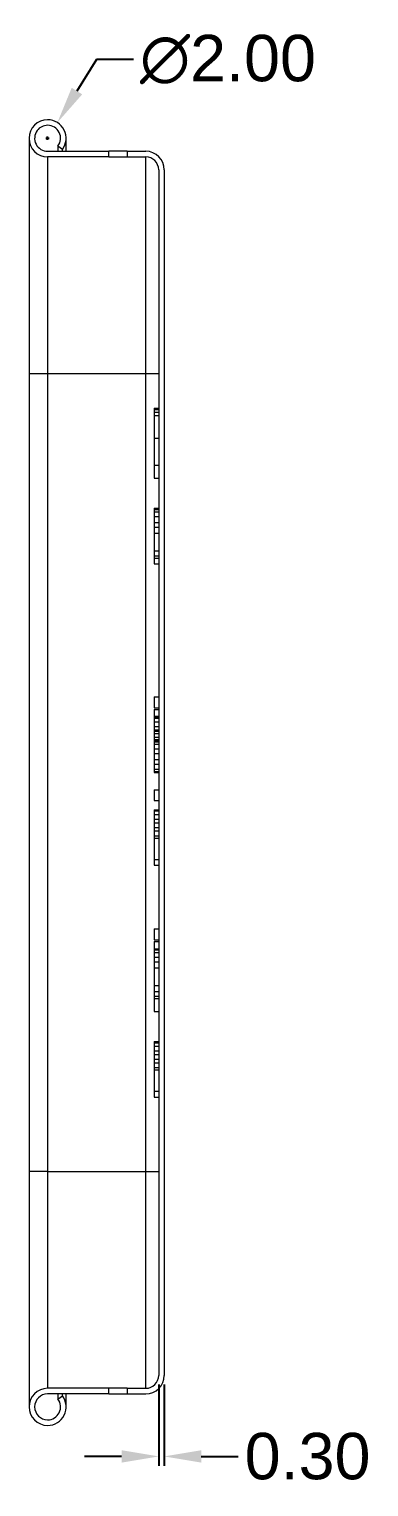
# Model space of a CAD drawing. Header units: millimetres. Extents: x 1920 to 4820, y 310 to 2320.
# Drawn here: x 4504.6 to 4522.9, y 1359.9 to 1438.5 of the extents above; entities that cross this region are included whole.
import ezdxf

# ---------------------------------------------------------------- set-up
doc = ezdxf.new("R2010")
doc.units = ezdxf.units.MM
doc.layers.add('core', color=7, linetype='Continuous', lineweight=20)
doc.layers.add('dim', color=82, linetype='Continuous', lineweight=9)
doc.styles.get("Standard").update_dxf_attribs({"font": 'arial.ttf'})
doc.dimstyles.get("Standard").update_dxf_attribs({"dimtxt": 0.18, "dimasz": 0.18, "dimexe": 0.18, "dimexo": 0.0625, "dimgap": 0.09, "dimtad": 0, "dimtih": 1, "dimtoh": 1, "dimzin": 0, "dimdsep": 46, "dimtxsty": 'Standard', "dimcen": 0.09, "dimadec": 0, "dimazin": 0, "dimtfac": 1, "dimtofl": 0, "dimtmove": 0, "dimatfit": 3, "dimfxl": 0, "dimtolj": 1, "dimtzin": 0, "dimarcsym": 0})

# ---------------------------------------------------------------- blocks, each defined once
blk = doc.blocks.new('*D36')
at = {"layer": 'Defpoints', "color": 0, "transparency": 16777216}
for p in [(4506.081, 1433.434), (4505.025, 1431.736)]:
    blk.add_point(p, dxfattribs=at)
at = {"layer": 'dim', "color": 0, "lineweight": -2, "transparency": 16777216}
for p, q in [((4508.195, 1436.83), (4507.138, 1435.132)), ((4510.195, 1436.83), (4508.195, 1436.83)), ((4505.463, 1432.585), (4505.643, 1432.585)), ((4505.553, 1432.495), (4505.553, 1432.675))]:
    blk.add_line(p, q, dxfattribs=at)
at = {"layer": 'dim', "color": 0, "transparency": 16777216}
blk.add_solid([(4506.855, 1435.308), (4507.421, 1434.955), (4506.081, 1433.434)], dxfattribs=at)
at = {"layer": 'dim', "color": 0, "transparency": 16777216, "insert": (4515.297, 1436.83), "char_height": 2.5, "attachment_point": 5}
blk.add_mtext('\\A1;∅2.00', dxfattribs=at)
blk = doc.blocks.new('*D41')
at = {"layer": 'Defpoints', "color": 0, "transparency": 16777216}
for p in [(4511.553, 1365.885), (4511.853, 1365.885), (4511.853, 1361.514)]:
    blk.add_point(p, dxfattribs=at)
at = {"layer": 'dim', "color": 0, "lineweight": -2, "transparency": 16777216}
for p, q in [((4511.553, 1365.385), (4511.553, 1361.014)), ((4511.853, 1365.385), (4511.853, 1361.014)), ((4509.553, 1361.514), (4507.553, 1361.514)), ((4513.853, 1361.514), (4515.853, 1361.514))]:
    blk.add_line(p, q, dxfattribs=at)
at = {"layer": 'dim', "color": 0, "transparency": 16777216}
for points in [[(4509.553, 1361.847), (4509.553, 1361.18), (4511.553, 1361.514)], [(4513.853, 1361.847), (4513.853, 1361.18), (4511.853, 1361.514)]]:
    blk.add_solid(points, dxfattribs=at)
at = {"layer": 'dim', "color": 0, "transparency": 16777216, "insert": (4519.596, 1361.514), "char_height": 2.5, "attachment_point": 5}
blk.add_mtext('\\A1;0.30', dxfattribs=at)

msp = doc.modelspace()

# ---------------------------------------------------------------- linework, layer by layer
at = {"layer": 'core'}
for p, q in [((4504.553, 1432.585), (4504.553, 1419.885)), ((4506.113, 1432.165), (4506.113, 1431.885)), ((4506.353, 1431.985), (4506.113, 1432.165)), ((4506.553, 1431.885), (4506.553, 1432.585)), ((4505.553, 1431.885), (4508.853, 1431.885)), ((4505.553, 1431.585), (4505.553, 1419.885)), ((4508.853, 1431.585), (4505.553, 1431.585)), ((4506.353, 1431.885), (4506.353, 1431.985)), ((4509.853, 1431.885), (4508.853, 1431.885)), ((4508.853, 1431.585), (4508.853, 1431.885)), ((4508.853, 1431.585), (4509.853, 1431.585)), ((4509.853, 1431.885), (4510.853, 1431.885)), ((4509.853, 1431.885), (4509.853, 1431.585)), ((4509.853, 1431.585), (4510.853, 1431.585)), ((4510.853, 1419.885), (4510.853, 1431.585)), ((4511.553, 1430.885), (4511.553, 1365.885)), ((4511.853, 1430.885), (4511.853, 1365.885)), ((4504.553, 1419.885), (4504.553, 1376.885)), ((4505.553, 1419.885), (4504.553, 1419.885)), ((4505.553, 1419.885), (4505.553, 1376.885)), ((4510.853, 1419.885), (4505.553, 1419.885)), ((4510.853, 1376.885), (4510.853, 1419.885)), ((4511.553, 1419.885), (4510.853, 1419.885)), ((4511.303, 1418.035), (4511.303, 1417.962)), ((4511.303, 1418.035), (4511.553, 1418.035)), ((4511.303, 1417.962), (4511.303, 1417.818)), ((4511.303, 1417.962), (4511.553, 1417.962)), ((4511.303, 1417.818), (4511.303, 1417.635)), ((4511.303, 1417.818), (4511.553, 1417.818)), ((4511.303, 1417.635), (4511.553, 1417.635)), ((4511.303, 1417.635), (4511.303, 1416.422)), ((4511.303, 1416.422), (4511.303, 1414.954)), ((4511.303, 1416.422), (4511.553, 1416.422)), ((4511.303, 1414.954), (4511.303, 1414.252)), ((4511.303, 1414.954), (4511.553, 1414.954)), ((4511.303, 1414.252), (4511.553, 1414.252)), ((4511.303, 1412.635), (4511.303, 1412.571)), ((4511.303, 1412.635), (4511.553, 1412.635)), ((4511.303, 1412.571), (4511.303, 1412.443)), ((4511.303, 1412.571), (4511.553, 1412.571)), ((4511.303, 1412.443), (4511.303, 1412.188)), ((4511.303, 1412.443), (4511.553, 1412.443)), ((4511.303, 1412.188), (4511.303, 1411.869)), ((4511.303, 1412.188), (4511.553, 1412.188)), ((4511.303, 1411.869), (4511.303, 1411.613)), ((4511.303, 1411.869), (4511.553, 1411.869)), ((4511.303, 1411.613), (4511.303, 1411.294)), ((4511.303, 1411.613), (4511.553, 1411.613)), ((4511.303, 1411.294), (4511.553, 1411.294)), ((4511.303, 1411.294), (4511.303, 1410.337)), ((4511.303, 1410.337), (4511.303, 1410.081)), ((4511.303, 1410.337), (4511.553, 1410.337)), ((4511.303, 1410.081), (4511.303, 1409.954)), ((4511.303, 1410.081), (4511.553, 1410.081)), ((4511.303, 1409.954), (4511.303, 1409.635)), ((4511.303, 1409.954), (4511.553, 1409.954)), ((4511.303, 1409.635), (4511.553, 1409.635)), ((4511.303, 1402.464), (4511.303, 1401.874)), ((4511.303, 1402.464), (4511.553, 1402.464)), ((4511.303, 1401.874), (4511.553, 1401.874)), ((4511.303, 1401.785), (4511.553, 1401.785)), ((4511.303, 1401.785), (4511.303, 1401.423)), ((4511.303, 1401.423), (4511.303, 1401.385)), ((4511.303, 1401.423), (4511.553, 1401.423)), ((4511.303, 1401.385), (4511.303, 1401.321)), ((4511.303, 1401.385), (4511.553, 1401.385)), ((4511.303, 1401.321), (4511.303, 1401.129)), ((4511.303, 1401.321), (4511.553, 1401.321)), ((4511.303, 1401.129), (4511.303, 1400.874)), ((4511.303, 1401.129), (4511.553, 1401.129)), ((4511.303, 1400.874), (4511.303, 1400.682)), ((4511.303, 1400.874), (4511.553, 1400.874)), ((4511.303, 1400.682), (4511.303, 1400.619)), ((4511.303, 1400.682), (4511.553, 1400.682)), ((4511.303, 1400.619), (4511.303, 1400.491)), ((4511.303, 1400.619), (4511.553, 1400.619)), ((4511.303, 1400.491), (4511.303, 1400.299)), ((4511.303, 1400.491), (4511.553, 1400.491)), ((4511.303, 1400.299), (4511.303, 1400.172)), ((4511.303, 1400.299), (4511.553, 1400.299)), ((4511.303, 1400.172), (4511.303, 1400.108)), ((4511.303, 1400.172), (4511.553, 1400.172)), ((4511.303, 1400.108), (4511.303, 1400.044)), ((4511.303, 1400.108), (4511.553, 1400.108)), ((4511.303, 1400.044), (4511.303, 1399.916)), ((4511.303, 1400.044), (4511.553, 1400.044)), ((4511.303, 1399.916), (4511.303, 1399.661)), ((4511.303, 1399.916), (4511.553, 1399.916)), ((4511.303, 1399.661), (4511.553, 1399.661)), ((4511.303, 1399.661), (4511.303, 1399.406)), ((4511.303, 1399.406), (4511.553, 1399.406)), ((4511.303, 1399.406), (4511.303, 1399.087)), ((4511.303, 1399.087), (4511.303, 1398.831)), ((4511.303, 1399.087), (4511.553, 1399.087)), ((4511.303, 1398.831), (4511.303, 1398.576)), ((4511.303, 1398.831), (4511.553, 1398.831)), ((4511.303, 1398.576), (4511.303, 1398.448)), ((4511.303, 1398.576), (4511.553, 1398.576)), ((4511.303, 1398.448), (4511.303, 1398.385)), ((4511.303, 1398.448), (4511.553, 1398.448)), ((4511.303, 1398.385), (4511.553, 1398.385)), ((4511.303, 1397.464), (4511.553, 1397.464)), ((4511.303, 1397.464), (4511.303, 1396.874)), ((4511.303, 1396.874), (4511.553, 1396.874)), ((4511.303, 1396.385), (4511.303, 1396.321)), ((4511.303, 1396.385), (4511.553, 1396.385)), ((4511.303, 1396.321), (4511.303, 1396.129)), ((4511.303, 1396.321), (4511.553, 1396.321)), ((4511.303, 1396.129), (4511.303, 1395.874)), ((4511.303, 1396.129), (4511.553, 1396.129)), ((4511.303, 1395.874), (4511.303, 1395.682)), ((4511.303, 1395.874), (4511.553, 1395.874)), ((4511.303, 1395.682), (4511.303, 1395.427)), ((4511.303, 1395.682), (4511.553, 1395.682)), ((4511.303, 1395.427), (4511.303, 1395.236)), ((4511.303, 1395.427), (4511.553, 1395.427)), ((4511.303, 1395.236), (4511.303, 1394.98)), ((4511.303, 1395.236), (4511.553, 1395.236)), ((4511.303, 1394.98), (4511.303, 1394.853)), ((4511.303, 1394.98), (4511.553, 1394.98)), ((4511.303, 1394.853), (4511.303, 1393.704)), ((4511.303, 1394.853), (4511.553, 1394.853)), ((4511.303, 1393.704), (4511.553, 1393.704)), ((4511.303, 1393.704), (4511.303, 1393.385)), ((4511.303, 1393.385), (4511.553, 1393.385)), ((4511.303, 1389.964), (4511.553, 1389.964)), ((4511.303, 1389.964), (4511.303, 1389.374)), ((4511.303, 1389.374), (4511.553, 1389.374)), ((4511.303, 1389.285), (4511.303, 1388.885)), ((4511.303, 1389.285), (4511.553, 1389.285)), ((4511.303, 1388.885), (4511.303, 1388.821)), ((4511.303, 1388.885), (4511.553, 1388.885)), ((4511.303, 1388.821), (4511.303, 1388.693)), ((4511.303, 1388.821), (4511.553, 1388.821)), ((4511.303, 1388.693), (4511.303, 1388.438)), ((4511.303, 1388.693), (4511.553, 1388.693)), ((4511.303, 1388.438), (4511.303, 1388.182)), ((4511.303, 1388.438), (4511.553, 1388.438)), ((4511.303, 1388.182), (4511.303, 1387.863)), ((4511.303, 1388.182), (4511.553, 1388.182)), ((4511.303, 1387.863), (4511.553, 1387.863)), ((4511.303, 1387.863), (4511.303, 1386.906)), ((4511.303, 1386.906), (4511.303, 1386.587)), ((4511.303, 1386.906), (4511.553, 1386.906)), ((4511.303, 1386.587), (4511.303, 1386.331)), ((4511.303, 1386.587), (4511.553, 1386.587)), ((4511.303, 1386.331), (4511.303, 1386.204)), ((4511.303, 1386.331), (4511.553, 1386.331)), ((4511.303, 1386.204), (4511.303, 1385.502)), ((4511.303, 1386.204), (4511.553, 1386.204)), ((4511.303, 1385.502), (4511.553, 1385.502)), ((4511.303, 1383.885), (4511.303, 1383.821)), ((4511.303, 1383.885), (4511.553, 1383.885)), ((4511.303, 1383.821), (4511.303, 1383.629)), ((4511.303, 1383.821), (4511.553, 1383.821)), ((4511.303, 1383.629), (4511.303, 1383.374)), ((4511.303, 1383.629), (4511.553, 1383.629)), ((4511.303, 1383.374), (4511.303, 1383.182)), ((4511.303, 1383.374), (4511.553, 1383.374)), ((4511.303, 1383.182), (4511.303, 1382.927)), ((4511.303, 1383.182), (4511.553, 1383.182)), ((4511.303, 1382.927), (4511.303, 1382.736)), ((4511.303, 1382.927), (4511.553, 1382.927)), ((4511.303, 1382.736), (4511.303, 1382.48)), ((4511.303, 1382.736), (4511.553, 1382.736)), ((4511.303, 1382.48), (4511.303, 1382.353)), ((4511.303, 1382.48), (4511.553, 1382.48)), ((4511.303, 1382.353), (4511.303, 1381.204)), ((4511.303, 1382.353), (4511.553, 1382.353)), ((4511.303, 1381.204), (4511.553, 1381.204)), ((4511.303, 1381.204), (4511.303, 1380.885)), ((4511.303, 1380.885), (4511.553, 1380.885)), ((4505.553, 1376.885), (4504.553, 1376.885)), ((4504.553, 1376.885), (4504.553, 1364.185)), ((4505.553, 1376.885), (4510.853, 1376.885)), ((4505.553, 1376.885), (4505.553, 1365.185)), ((4510.853, 1376.885), (4511.553, 1376.885)), ((4510.853, 1365.185), (4510.853, 1376.885)), ((4508.853, 1365.185), (4505.553, 1365.185)), ((4508.853, 1364.885), (4505.553, 1364.885)), ((4506.113, 1364.885), (4506.113, 1364.605)), ((4506.113, 1364.605), (4506.353, 1364.785)), ((4506.353, 1364.785), (4506.353, 1364.885)), ((4506.553, 1364.185), (4506.553, 1364.885)), ((4509.853, 1365.185), (4508.853, 1365.185)), ((4508.853, 1364.885), (4508.853, 1365.185)), ((4508.853, 1364.885), (4509.853, 1364.885)), ((4509.853, 1365.185), (4510.853, 1365.185)), ((4509.853, 1365.185), (4509.853, 1364.885)), ((4509.853, 1364.885), (4510.853, 1364.885))]:
    msp.add_line(p, q, dxfattribs=at)
for centre, radius, start, end in [((4505.553, 1432.585), 1, 90, 270), ((4505.553, 1432.585), 0.7, 143.1301, 270), ((4505.553, 1432.585), 0.7, 90, 143.1301), ((4505.553, 1432.585), 1, 323.1301, 90), ((4505.553, 1432.585), 0.7, 323.1301, 90), ((4510.853, 1430.885), 1, 0, 90), ((4510.853, 1430.885), 0.7, 0, 90), ((4510.853, 1365.885), 1, 270, 0), ((4510.853, 1365.885), 0.7, 270, 0), ((4505.553, 1364.185), 1, 90, 270), ((4505.553, 1364.185), 0.7, 90, 270), ((4505.553, 1364.185), 1, 270, 36.8699), ((4505.553, 1364.185), 0.7, 270, 36.8699)]:
    msp.add_arc(centre, radius, start, end, dxfattribs=at)

# ---------------------------------------------------------------- dimensions: what is measured, and where the dimension line sits
at = {"layer": 'dim'}
dim = msp.add_diameter_dim_2p(p1=(4505.025, 1431.736), p2=(4506.081, 1433.434), dimstyle='Standard', override={"dimtxt": 2.5, "dimasz": 2, "dimexe": 0.49975, "dimexo": 0.49975, "dimgap": 0.49975}, dxfattribs=at)
dim.commit()
dim.dimension.update_dxf_attribs({"geometry": '*D36', "text_midpoint": (4515.297, 1436.83)})
dim = msp.add_linear_dim(base=(4511.853, 1361.514), p1=(4511.553, 1365.885), p2=(4511.853, 1365.885), dimstyle='Standard', override={"dimtxt": 2.5, "dimasz": 2, "dimexe": 0.49975, "dimexo": 0.49975, "dimgap": 0.49975}, dxfattribs=at)
dim.commit()
dim.dimension.update_dxf_attribs({"geometry": '*D41', "text_midpoint": (4519.596, 1361.514)})

doc.saveas('drawing.dxf')
